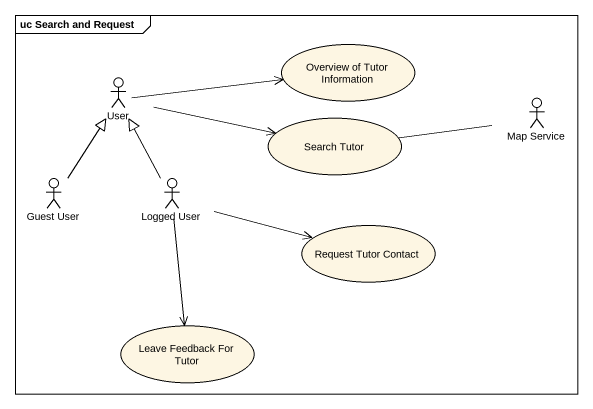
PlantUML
@startuml
mainframe uc Search and Request
actor User
usecase "Overview of Tutor Information" as Overview_of_Tutor
usecase "Search Tutor" as Search_Tutor
actor "Map Service" as Map_Service
actor "Guest User" as Guest_User
actor "Logged User" as Logged_User
usecase "Request Tutor Contact" as Request_Tutor_Contact
usecase "Leave Feedback For Tutor" as Leave_Feedback_For_Tutor
User -right-> Overview_of_Tutor
User -right-> Search_Tutor
Search_Tutor -right- Map_Service
Guest_User -up-|> User
Logged_User -up-|> User
Logged_User -right-> Request_Tutor_Contact
Logged_User --> Leave_Feedback_For_Tutor
@enduml
